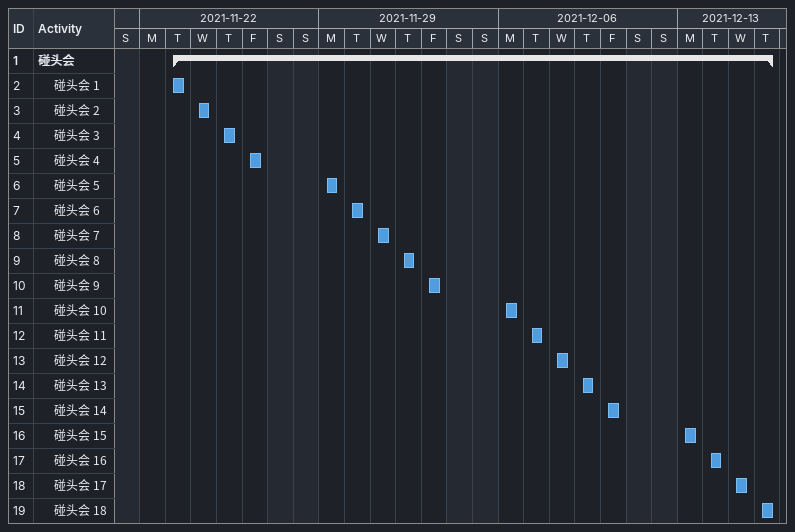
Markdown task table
| ID | Level | Task | Start | Finish |
|---|---|---|---|---|
| 1 | 1 | **碰头会** | 2021-11-23 | 2021-12-16 |
| 2 | 2 | 碰头会 1 | 2021-11-23 | 2021-11-23 |
| 3 | 2 | 碰头会 2 | 2021-11-24 | 2021-11-24 |
| 4 | 2 | 碰头会 3 | 2021-11-25 | 2021-11-25 |
| 5 | 2 | 碰头会 4 | 2021-11-26 | 2021-11-26 |
| 6 | 2 | 碰头会 5 | 2021-11-29 | 2021-11-29 |
| 7 | 2 | 碰头会 6 | 2021-11-30 | 2021-11-30 |
| 8 | 2 | 碰头会 7 | 2021-12-01 | 2021-12-01 |
| 9 | 2 | 碰头会 8 | 2021-12-02 | 2021-12-02 |
| 10 | 2 | 碰头会 9 | 2021-12-03 | 2021-12-03 |
| 11 | 2 | 碰头会 10 | 2021-12-06 | 2021-12-06 |
| 12 | 2 | 碰头会 11 | 2021-12-07 | 2021-12-07 |
| 13 | 2 | 碰头会 12 | 2021-12-08 | 2021-12-08 |
| 14 | 2 | 碰头会 13 | 2021-12-09 | 2021-12-09 |
| 15 | 2 | 碰头会 14 | 2021-12-10 | 2021-12-10 |
| 16 | 2 | 碰头会 15 | 2021-12-13 | 2021-12-13 |
| 17 | 2 | 碰头会 16 | 2021-12-14 | 2021-12-14 |
| 18 | 2 | 碰头会 17 | 2021-12-15 | 2021-12-15 |
| 19 | 2 | 碰头会 18 | 2021-12-16 | 2021-12-16 |
